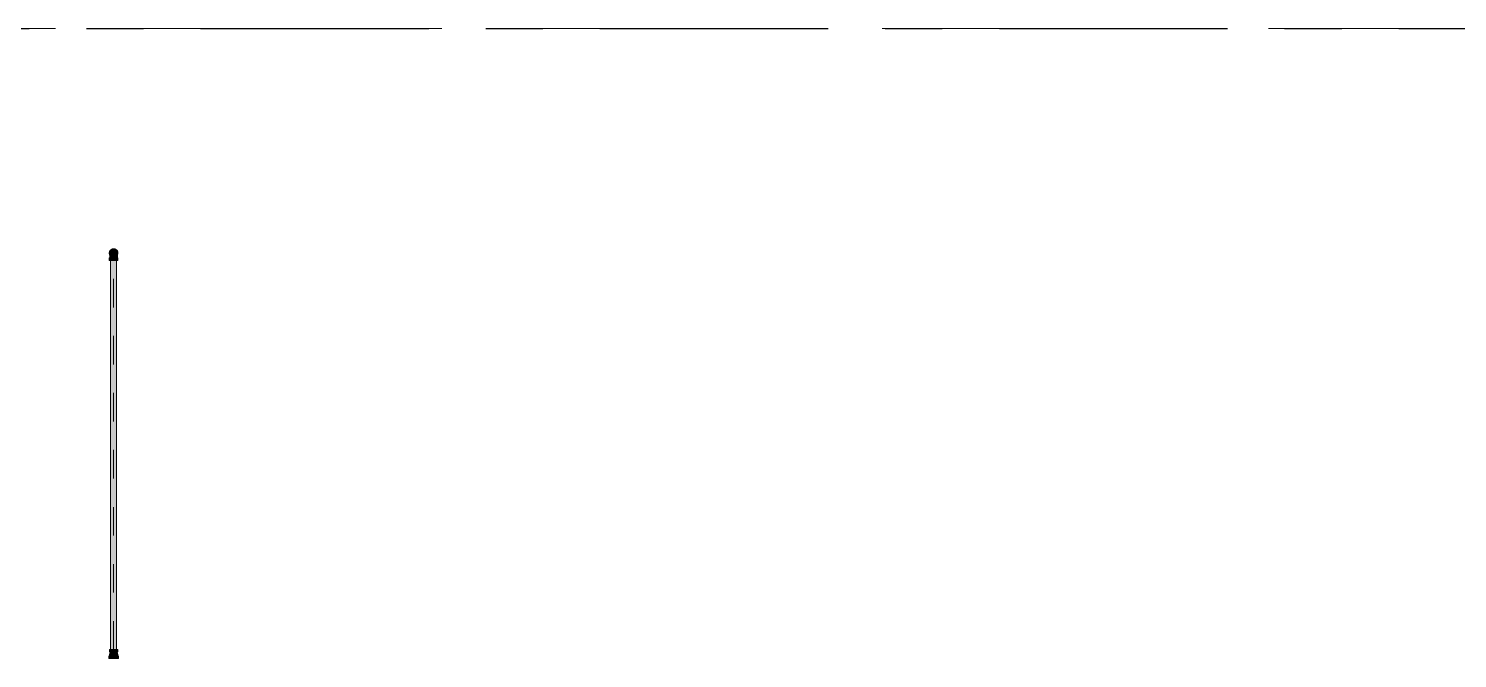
# Model space of a CAD drawing. Header units: millimetres. Extents: x -4000 to 187956, y -58990 to 162485.
# Drawn here: x 13777 to 21727, y 31944 to 35450 of the extents above; entities that cross this region are included whole.
import ezdxf

# ---------------------------------------------------------------- set-up
doc = ezdxf.new("R2010")
doc.units = ezdxf.units.MM
for name, pattern in [('Dash 1_16_', [317.5, 158.75, -158.75]), ('Grid Line', [2222.5, 1270, -317.5, 317.5, -317.5]), ('Grid Line 12_5mm', [2150, 1250, -300, 300, -300])]:
    doc.linetypes.add(name, pattern=pattern)
for name, color, linetype, lineweight in [('F-SPRN', 3, 'Continuous', 9), ('P-PIPE', 3, 'Continuous', 9), ('P-PIPE-CNTR', 3, 'Continuous', 9), ('S-GRID', 1, 'Continuous', 30)]:
    doc.layers.add(name, color=color, linetype=linetype, lineweight=lineweight)

# ---------------------------------------------------------------- blocks, each defined once
blk = doc.blocks.new('CMF2_NHAXUONG_A_rvt-1-FFS - TANG 1')
at = {"layer": 'S-GRID', "linetype": 'Grid Line 12_5mm', "lineweight": 9}
blk.add_line((-824.3, 35450), (183641.1, 35450), dxfattribs=at)
blk = doc.blocks.new('Sprinkler_Up - DN20-V37-FFS - TANG 1')
at = {"layer": 'F-SPRN', "transparency": 33554534}
for points in [[(-13.5, 0), (-3.9, 0.7), (-1.7, 2.9), (-1.2, 3.5), (-0.6, 4), (0.6, 4), (1.2, 3.5), (1.7, 2.9), (4.6, 0), (22.2, 0), (18, 13.1), (6.9, 21.2), (-6.9, 21.2), (-18, 13.1), (-22.2, 0)], [(6.9, -21.2), (18, -13.1), (22.2, 0), (3.9, -0.7), (1.7, -2.9), (1.2, -3.5), (0.6, -4), (-0.6, -4), (-1.2, -3.5), (-1.7, -2.9), (-4.6, 0), (-22.2, 0), (-17.8, -13.2), (-6.9, -21.2), (3.4, -21.2)], [(0, -16.7), (4.3, -16.1), (11.8, -11.8), (16.1, -4.3), (16.1, 4.3), (11.8, 11.8), (8.3, 14.4), (0, 16.7), (-4.3, 16.1), (-11.8, 11.8), (-16.1, 4.3), (-16.1, -4.3), (-9.9, -13.2), (-8.3, -14.4)], [(0, -15.6), (7.8, -13.5), (13.5, -7.8), (15.1, -4), (15.1, 4), (13.5, 7.8), (7.8, 13.5), (0, 15.6), (-7.8, 13.5), (-11, 11), (-15.1, 4), (-15.1, -4), (-11, -11), (-7.8, -13.5)], [(-10.9, -5.5), (-10.9, 5.4), (-14.5, 5.4), (-14.5, -5.5)], [(-7.7, -5.5), (-7.7, 5.4), (-10.9, 5.4), (-10.9, -5.5)], [(0, -5.5), (0, 5.4), (-7.7, 5.4), (-7.7, -5.5)], [(0, 0), (5.7, 0), (2.9, 4.9), (-2.9, 4.9), (-5.7, 0)], [(2.9, -4.9), (5.7, 0), (-5.7, 0), (-2.9, -4.9)], [(-4.6, 0), (4.6, 0), (0, 4.6)], [(0, -4.6), (4.6, 0), (-4.6, 0)], [(0, -2.6), (1.3, 0), (-1.8, 0)], [(-1.3, 0), (1.8, 0), (0, 2.6)], [(7.7, -5.5), (7.7, 5.4), (0, 5.4), (0, -5.5)], [(10.9, -5.5), (10.9, 5.4), (7.7, 5.4), (7.7, -5.5)], [(14.5, -5.5), (14.5, 5.4), (10.9, 5.4), (10.9, -5.5)]]:
    blk.add_hatch(color=1, dxfattribs=at).paths.add_polyline_path(points)
at = {"layer": 'F-SPRN', "color": 1}
for p, q in [((-11.5, 5.4), (-14.5, 5.4)), ((-14.5, 5.4), (-11.3, 5.4)), ((-14.5, 5.4), (-14.5, 3.7)), ((-14.5, 3.3), (-14.5, 0)), ((-11.5, 5.4), (-11.5, 4)), ((-10.9, 1.9), (-10.9, 3.6)), ((-10.8, 5.4), (-8, 5.4)), ((-8.1, 5.4), (-10.8, 5.4)), ((-8.1, 5.4), (-8.1, 2.8)), ((-8.1, 2.5), (-8.1, 0.7)), ((-7.7, 4.8), (-7.7, 2.7)), ((-7.7, 4.8), (-7.7, 2.7)), ((-7.7, 2.1), (-7.7, 0.5)), ((-7.7, 2.1), (-7.7, 0.5)), ((-6.7, 5.4), (-4.7, 5.4)), ((-5.8, 3.8), (-5.8, 2.2)), ((-2.1, 0), (-2.1, 0)), ((-2.1, 0), (-2.1, -0.1)), ((-0.5, 2), (-0.6, 2)), ((-0.6, 2), (-0.6, 2)), ((0, 2.1), (-0.1, 2.1)), ((2.1, 0), (2.1, 0.1)), ((2.1, 0), (2.1, 0)), ((4.7, 5.4), (6.5, 5.4)), ((7.7, 5.4), (10.8, 5.4)), ((7.7, 5.2), (7.7, 2.7)), ((7.7, 5.2), (7.7, 2.7)), ((7.7, 2.3), (7.7, 0.5)), ((7.7, 2.3), (7.7, 0.5)), ((10.8, 5.4), (8.1, 5.4)), ((8.1, 5.4), (8.1, 2.8)), ((8.1, 2.5), (8.1, 0.4)), ((10.9, 5.4), (14.5, 5.4)), ((10.9, 3.6), (10.9, 0.2)), ((14.5, 5.4), (11.5, 5.4)), ((11.5, 5.4), (11.5, 4)), ((11.5, 3), (11.5, 0.2)), ((14.5, 5.4), (14.5, -5.5)), ((-14.5, -1.3), (-14.5, -3.7)), ((-11.1, -5.5), (-14.5, -5.5)), ((-14.5, -5.5), (-11.5, -5.5)), ((-10.9, -2.6), (-10.9, -1.3)), ((-10.8, -5.5), (-8.1, -5.5)), ((-7.8, -5.5), (-10.8, -5.5)), ((-8.1, -4.2), (-8.1, -5.5)), ((-7.7, -2.7), (-7.7, -4)), ((-7.7, -2.7), (-7.7, -4)), ((-7, -5.5), (-5.8, -5.5)), ((-4.8, -5.5), (-7, -5.5)), ((-5.8, -2.3), (-5.8, -3.8)), ((0, -2.1), (0.1, -2.1)), ((7, -5.5), (4.8, -5.5)), ((5.8, -2.2), (5.8, -3.8)), ((5.8, -5.5), (7, -5.5)), ((7.7, -0.5), (7.7, -2.3)), ((7.7, -0.5), (7.7, -2.3)), ((7.7, -2.7), (7.7, -5.4)), ((7.7, -2.7), (7.7, -5.4)), ((10.8, -5.5), (7.7, -5.5)), ((8.1, -0.4), (8.1, -2.5)), ((8.1, -2.8), (8.1, -5.5)), ((8.1, -5.5), (10.8, -5.5)), ((10.9, -0.2), (10.9, -3.6)), ((14.5, -5.5), (10.9, -5.5)), ((11.5, -0.2), (11.5, -3)), ((11.5, -4), (11.5, -5.5)), ((11.5, -5.5), (14.5, -5.5))]:
    blk.add_line(p, q, dxfattribs=at)
at = {"layer": 'F-SPRN', "color": 1, "flags": 128}
for points in [[(-0.6, 2), (-0.7, 2), (-0.8, 1.9), (-0.9, 1.9), (-0.9, 1.9), (-1, 1.8), (-1.1, 1.8), (-1.2, 1.7), (-1.2, 1.7), (-1.3, 1.6), (-1.4, 1.6), (-1.4, 1.5), (-1.5, 1.5), (-1.5, 1.4), (-1.6, 1.3), (-1.6, 1.3), (-1.7, 1.2), (-1.7, 1.1), (-1.8, 1.1), (-1.8, 1), (-1.9, 0.9), (-1.9, 0.8), (-1.9, 0.8), (-2, 0.7), (-2, 0.6), (-2, 0.5), (-2, 0.5), (-2, 0.4), (-2.1, 0.3), (-2.1, 0.2), (-2.1, 0.1), (-2.1, 0)], [(-0.1, 2.1), (-0.1, 2.1), (-0.2, 2.1), (-0.3, 2.1), (-0.4, 2), (-0.5, 2)], [(2.1, 0.1), (2.1, 0.2), (2.1, 0.2), (2.1, 0.3), (2, 0.4), (2, 0.5), (2, 0.6), (2, 0.7), (1.9, 0.7), (1.9, 0.8), (1.9, 0.9), (1.8, 1), (1.8, 1), (1.8, 1.1), (1.7, 1.2), (1.7, 1.2), (1.6, 1.3), (1.6, 1.4), (1.5, 1.4), (1.4, 1.5), (1.4, 1.5), (1.3, 1.6), (1.3, 1.7), (1.2, 1.7), (1.1, 1.7), (1.1, 1.8), (1, 1.8), (0.9, 1.9), (0.8, 1.9), (0.8, 1.9), (0.7, 2), (0.6, 2), (0.5, 2), (0.4, 2), (0.4, 2), (0.3, 2.1), (0.2, 2.1), (0.1, 2.1), (0, 2.1)], [(-2.1, -0.1), (-2.1, -0.2), (-2.1, -0.2), (-2.1, -0.3)], [(-2.1, -0.3), (-2, -0.4), (-2, -0.5), (-2, -0.6), (-2, -0.7), (-1.9, -0.7), (-1.9, -0.8), (-1.9, -0.9), (-1.8, -1), (-1.8, -1), (-1.8, -1.1), (-1.7, -1.2), (-1.7, -1.2), (-1.6, -1.3), (-1.6, -1.4), (-1.5, -1.4), (-1.4, -1.5), (-1.4, -1.5), (-1.3, -1.6), (-1.3, -1.7), (-1.2, -1.7), (-1.1, -1.7), (-1.1, -1.8), (-1, -1.8), (-0.9, -1.9), (-0.8, -1.9), (-0.8, -1.9), (-0.7, -2), (-0.6, -2), (-0.5, -2), (-0.4, -2), (-0.4, -2), (-0.3, -2.1), (-0.2, -2.1), (-0.1, -2.1), (0, -2.1)], [(0.1, -2.1), (0.1, -2.1), (0.2, -2.1), (0.3, -2.1), (0.4, -2), (0.5, -2), (0.6, -2), (0.6, -2), (0.7, -2), (0.8, -1.9), (0.9, -1.9), (0.9, -1.9), (1, -1.8), (1.1, -1.8), (1.2, -1.7), (1.2, -1.7), (1.3, -1.6), (1.4, -1.6), (1.4, -1.5), (1.5, -1.5), (1.5, -1.4), (1.6, -1.3), (1.6, -1.3), (1.7, -1.2), (1.7, -1.1), (1.8, -1.1), (1.8, -1), (1.9, -0.9), (1.9, -0.8), (1.9, -0.8), (2, -0.7), (2, -0.6), (2, -0.5), (2, -0.5), (2, -0.4), (2.1, -0.3), (2.1, -0.2), (2.1, -0.1), (2.1, 0)]]:
    blk.add_lwpolyline(points, dxfattribs=at)
at = {"layer": 'F-SPRN', "color": 1}
for radius, start, end in [(22.2, 360, 180), (21.9, 165.67731, 179.2615), (21.9, 144.76984, 164.81509), (21.9, 126.69417, 143.27011), (16.7, 167.68021, 180), (16.7, 167.68021, 180), (16.7, 155.38786, 164.96934), (16.7, 155.38786, 164.96934), (15.6, 166.42653, 180), (15.6, 166.42653, 180), (15.6, 150.94093, 165), (15.6, 159.61394, 165), (16.7, 136.72135, 149.93102), (16.7, 136.72135, 149.93102), (15.6, 150.94093, 156.38455), (15.6, 138.42141, 150), (15.6, 138.42141, 150), (21.9, 108.26214, 125.75069), (16.7, 121.41808, 130.57514), (16.7, 121.41808, 130.57514), (15.6, 120.52623, 133.2078), (15.6, 120.52623, 133.2078), (16.7, 106.59952, 120), (16.7, 106.59952, 120), (15.6, 114.43632, 119.98126), (15.6, 114.43632, 119.98126), (21.9, 99.348, 107.90102), (4.63, 155.78319, 180), (4.63, 155.78319, 180), (16.7, 96.41428, 105), (16.7, 96.41428, 105), (4.63, 109.01924, 138.27027), (4.63, 109.01924, 138.27027), (21.9, 90.14502, 98.85032), (15.6, 95.57619, 100.68426), (15.6, 95.57619, 100.68426), (2.56, 109.01924, 168.82781), (2.56, 109.01924, 168.82781), (2.04, 109.01924, 180), (16.7, 83.06841, 90), (16.7, 83.06841, 90), (4.63, 17.95923, 90), (4.63, 17.95923, 90), (3.81, 57.05771, 90), (2.56, 14.55988, 90), (2.56, 14.55988, 90), (2.04, 10.47029, 90), (21.9, 72.55828, 89.46239), (15.6, 75.57295, 80.58917), (15.6, 75.57295, 80.58917), (3.81, 16.16047, 43.83585), (15.6, 67.56142, 74.5481), (15.6, 67.56142, 74.5481), (16.7, 60, 75), (16.7, 60, 75), (15.6, 60.01874, 65.56368), (15.6, 60.01874, 65.56368), (21.9, 54.24931, 71.73786), (15.6, 46.7922, 60), (15.6, 46.7922, 60), (16.7, 49.42486, 58.58192), (16.7, 49.42486, 58.58192), (15.6, 30, 41.57859), (15.6, 30, 41.57859), (16.7, 30, 43.27865), (16.7, 30, 43.27865), (21.9, 36.72989, 53.30583), (15.6, 23.61545, 29.56463), (15.6, 15, 29.56463), (15.6, 15, 20.38606), (16.7, 15, 24.61214), (16.7, 15, 24.61214), (15.6, 360, 13.66176), (15.6, 0, 13.66176), (16.7, 360, 12.31979), (16.7, 0, 12.31979), (21.9, 15.18491, 35.23016), (21.9, 0.7385, 14.32269), (22.2, 180, 360), (21.9, 180.7385, 194.32269), (21.9, 195.18491, 215.23016), (21.9, 216, 217.59041), (21.9, 217.59041, 233.30583), (16.7, 180, 192.31979), (16.7, 180, 192.31979), (16.7, 195.03066, 204.61214), (16.7, 195.03066, 204.61214), (15.6, 181.90822, 193.66176), (15.6, 181.90822, 193.66176), (15.6, 197.33389, 209.56463), (15.6, 197.33389, 209.56463), (16.7, 210.06898, 223.27865), (16.7, 210.06898, 223.27865), (15.6, 212.54719, 221.57859), (15.6, 212.54719, 221.57859), (21.9, 234.24931, 251.73786), (16.7, 233.14886, 238.58192), (16.7, 233.14886, 238.58192), (16.7, 240, 255), (16.7, 240, 255), (15.6, 238.26422, 240), (15.6, 238.26422, 240), (15.6, 240.01874, 254.5481), (15.6, 240.01874, 254.5481), (21.9, 252.55828, 269.46239), (4.63, 197.95923, 0), (4.63, 197.95923, 270), (15.6, 255, 267.63996), (15.6, 255, 267.63996), (3.81, 196.16047, 360), (2.56, 191.16773, 0), (2.56, 191.16773, 360), (2.04, 190.47029, 0), (16.7, 263.06841, 270), (16.7, 263.06841, 270), (4.63, 270, 360), (21.9, 270.14502, 278.85032), (15.6, 275.57619, 280.68426), (15.6, 275.57619, 280.68426), (16.7, 276.41428, 285), (16.7, 276.41428, 285), (21.9, 279.348, 287.90102), (16.7, 286.59952, 300), (16.7, 286.59952, 300), (15.6, 294.43632, 299.98126), (15.6, 294.43632, 299.98126), (21.9, 288.26214, 305.75069), (15.6, 300, 301.73578), (15.6, 300, 301.73578), (16.7, 301.41808, 306.85114), (16.7, 301.41808, 306.85114), (15.6, 306.20499, 313.2078), (15.6, 306.20499, 313.2078), (15.6, 318.42141, 330), (15.6, 318.42141, 330), (16.7, 316.72135, 330), (16.7, 316.72135, 330), (21.9, 306.69417, 322.40959), (15.6, 330.43537, 345), (15.6, 330.43537, 336.38455), (15.6, 339.61394, 345), (15.6, 346.33824, 360), (15.6, 346.33824, 360), (16.7, 335.38786, 345), (16.7, 335.38786, 345), (16.7, 347.68021, 360), (16.7, 347.68021, 360), (21.9, 322.40959, 324), (21.9, 324.76984, 344.81509), (21.9, 345.67731, 359.2615)]:
    blk.add_arc((0, 0), radius, start, end, dxfattribs=at)
blk = doc.blocks.new('Steel_Elbow_Threaded_HoaPhat - Standard-V38-FFS - TANG 1')
at = {"layer": 'P-PIPE', "lineweight": 13, "transparency": 33554534}
for points in [[(14250, 34176.1), (14256.2, 34176.9), (14262.1, 34179.3), (14267.1, 34183.2), (14270.9, 34188.2), (14273.3, 34194), (14274.1, 34200.2), (14273.3, 34206.5), (14270.9, 34212.3), (14267.1, 34217.3), (14262.1, 34221.1), (14256.2, 34223.5), (14250, 34224.3), (14243.8, 34223.5), (14237.9, 34221.1), (14233, 34217.3), (14229.1, 34212.3), (14226.7, 34206.5), (14225.9, 34200.2), (14226.7, 34194), (14230, 34187), (14233, 34183.2), (14237.9, 34179.3), (14243.8, 34176.9)], [(14233, 34159.7), (14250, 34159.7), (14250, 34174.8), (14225.9, 34174.8), (14226.7, 34159.7), (14229.1, 34159.7)], [(14274.1, 34159.7), (14273.3, 34174.8), (14250, 34174.8), (14250, 34159.7), (14273.3, 34159.7)]]:
    blk.add_hatch(color=1, dxfattribs=at).paths.add_polyline_path(points)
h = blk.add_hatch(color=1, dxfattribs=at)
h.paths.add_polyline_path([(14233.1, 34185), (14231.1, 34187), (14231.4, 34185.7)])
h.paths.add_polyline_path([(14250, 34174.8), (14250, 34179.1), (14242.8, 34180.4), (14244.1, 34178.4), (14236.6, 34183.2), (14232.7, 34187), (14233.8, 34182.1), (14230.9, 34187), (14229.1, 34191.7), (14229.4, 34183.1), (14230.5, 34183.5), (14230.6, 34179.4), (14229.3, 34179.1), (14230.4, 34174.8), (14242.8, 34174.8)])
h = blk.add_hatch(color=1, dxfattribs=at)
h.paths.add_polyline_path([(14257.2, 34180.4), (14259.7, 34180.3), (14255.9, 34178.4)])
h.paths.add_polyline_path([(14250, 34174.8), (14268.3, 34174.8), (14269.7, 34178.6), (14269.9, 34187), (14270.2, 34190.2), (14268.8, 34189.6), (14262.8, 34182.7), (14257.2, 34180.4), (14250, 34179.1), (14250, 34177.8)])
h.paths.add_polyline_path([(14265.7, 34183.6), (14266.1, 34185.8), (14268.2, 34186.5)])
at = {"layer": 'P-PIPE', "color": 20, "lineweight": 13}
for p, q in [((14228.9, 34200.2), (14228.9, 34200.2)), ((14228.9, 34195.6), (14228.9, 34196.2)), ((14228.9, 34195), (14228.9, 34195.6)), ((14228.9, 34193), (14228.9, 34193.7)), ((14228.9, 34192.3), (14228.9, 34193)), ((14228.9, 34191.6), (14228.9, 34192.3)), ((14228.9, 34190.8), (14228.9, 34191.6)), ((14228.9, 34190), (14228.9, 34190.8)), ((14228.9, 34189.2), (14228.9, 34190)), ((14228.9, 34188.3), (14228.9, 34189.2)), ((14229, 34202.8), (14229.1, 34203.6)), ((14229.5, 34205.3), (14229.7, 34206.1)), ((14233, 34212.9), (14233.6, 34213.5)), ((14234.7, 34214.8), (14235.3, 34215.4)), ((14236.5, 34216.5), (14237.2, 34217.1)), ((14237.2, 34217.1), (14237.9, 34217.6)), ((14239.3, 34218.5), (14240, 34218.9)), ((14241.6, 34219.6), (14242.3, 34219.9)), ((14242.3, 34219.9), (14243.1, 34220.2)), ((14249.8, 34221.4), (14250, 34221.4)), ((14252.5, 34221.2), (14253.4, 34221.1)), ((14261.2, 34218.1), (14261.9, 34217.7)), ((14264.6, 34215.6), (14265.2, 34215)), ((14266.3, 34213.7), (14266.8, 34213)), ((14266.8, 34213), (14267.3, 34212.4)), ((14267.3, 34212.4), (14267.8, 34211.7)), ((14267.8, 34211.7), (14268.2, 34210.9)), ((14268.2, 34210.9), (14268.7, 34210.2)), ((14268.7, 34210.2), (14269, 34209.4)), ((14269, 34209.4), (14269.4, 34208.7)), ((14270.3, 34206.3), (14270.5, 34205.5)), ((14270.8, 34203.8), (14271, 34203)), ((14271.1, 34201.3), (14271.2, 34200.5)), ((14271.2, 34200.5), (14271.2, 34200.2)), ((14271.2, 34200.2), (14271.2, 34200.2)), ((14271.2, 34196.3), (14271.2, 34195.8)), ((14271.2, 34195.8), (14271.2, 34195.2)), ((14271.2, 34195.2), (14271.2, 34194.6)), ((14271.2, 34194.6), (14271.2, 34193.9)), ((14271.2, 34193.9), (14271.2, 34193.2)), ((14271.2, 34193.2), (14271.2, 34192.5)), ((14271.2, 34192.5), (14271.2, 34191.8)), ((14271.2, 34191.8), (14271.2, 34191)), ((14271.2, 34191), (14271.2, 34190.2)), ((14271.2, 34190.2), (14271.2, 34189.4)), ((14271.2, 34189.4), (14271.2, 34188.5)), ((14225.9, 34174.8), (14225.9, 34159.7)), ((14226.7, 34174.8), (14225.9, 34174.8)), ((14250, 34174.8), (14225.9, 34174.8)), ((14225.9, 34159.7), (14229.1, 34159.7)), ((14225.9, 34159.7), (14250, 34159.7)), ((14229.1, 34174.8), (14226.7, 34174.8)), ((14228.9, 34174.8), (14229.2, 34174.8)), ((14228.9, 34174.8), (14229.2, 34174.8)), ((14230.3, 34174.8), (14229.1, 34174.8)), ((14229.1, 34159.7), (14233, 34159.7)), ((14229.2, 34174.8), (14231.7, 34174.8)), ((14229.2, 34174.8), (14230.1, 34174.8)), ((14230.1, 34174.8), (14231.7, 34174.8)), ((14233, 34174.8), (14230.3, 34174.8)), ((14231.7, 34174.8), (14232.8, 34174.8)), ((14231.7, 34174.8), (14236.4, 34174.8)), ((14233.8, 34174.8), (14236.4, 34174.8)), ((14233.8, 34159.7), (14237.9, 34159.7)), ((14242.7, 34174.8), (14234, 34174.8)), ((14236.4, 34174.8), (14242.8, 34174.8)), ((14236.4, 34174.8), (14242.8, 34174.8)), ((14238.2, 34159.7), (14250, 34159.7)), ((14243.7, 34174.8), (14250, 34174.8)), ((14243.7, 34174.8), (14250, 34174.8)), ((14250, 34174.8), (14243.8, 34174.8)), ((14256.2, 34174.8), (14250, 34174.8)), ((14274.1, 34174.8), (14250, 34174.8)), ((14250, 34174.8), (14256.3, 34174.8)), ((14250, 34174.8), (14256.3, 34174.8)), ((14250, 34159.7), (14261.8, 34159.7)), ((14250, 34159.7), (14274.1, 34159.7)), ((14257.2, 34174.8), (14263.6, 34174.8)), ((14257.2, 34174.8), (14263.6, 34174.8)), ((14266, 34174.8), (14257.3, 34174.8)), ((14262.1, 34159.7), (14266.2, 34159.7)), ((14263.6, 34174.8), (14266.2, 34174.8)), ((14263.6, 34174.8), (14268.3, 34174.8)), ((14268.5, 34174.8), (14267.1, 34174.8)), ((14267.1, 34159.7), (14270.9, 34159.7)), ((14267.2, 34174.8), (14268.3, 34174.8)), ((14268.3, 34174.8), (14270.8, 34174.8)), ((14268.3, 34174.8), (14270.8, 34174.8)), ((14270.9, 34174.8), (14268.5, 34174.8)), ((14270.8, 34174.8), (14271.2, 34174.8)), ((14270.8, 34174.8), (14271.2, 34174.8)), ((14273.3, 34174.8), (14270.9, 34174.8)), ((14270.9, 34159.7), (14274.1, 34159.7)), ((14274.1, 34174.8), (14273.3, 34174.8)), ((14274.1, 34159.7), (14274.1, 34174.8))]:
    blk.add_line(p, q, dxfattribs=at)
at = {"layer": 'P-PIPE', "color": 20, "lineweight": 13, "flags": 128}
for points in [[(14228.9, 34200.2), (14228.9, 34201.1), (14228.9, 34201.9), (14229, 34202.8)], [(14228.9, 34199.9), (14228.9, 34200), (14228.9, 34200.1), (14228.9, 34200.2)], [(14228.9, 34199.4), (14228.9, 34199.7), (14228.9, 34199.9)], [(14228.9, 34198.5), (14228.9, 34198.9), (14228.9, 34199.2), (14228.9, 34199.4)], [(14228.9, 34197.7), (14228.9, 34198.1), (14228.9, 34198.5)], [(14228.9, 34196.2), (14228.9, 34196.7), (14228.9, 34197.2), (14228.9, 34197.7)], [(14228.9, 34193.7), (14228.9, 34194.4), (14228.9, 34195)], [(14228.9, 34174.8), (14228.9, 34175.8), (14228.9, 34176.8), (14228.9, 34177.8), (14228.9, 34178.9), (14228.9, 34179.9), (14228.9, 34180.8), (14228.9, 34181.8), (14228.9, 34182.8), (14228.9, 34183.8), (14228.9, 34184.7), (14228.9, 34185.6), (14228.9, 34186.5), (14228.9, 34187.4), (14228.9, 34188.3)], [(14229.1, 34203.6), (14229.3, 34204.4), (14229.5, 34205.3)], [(14229.7, 34206.1), (14229.9, 34206.9), (14230.2, 34207.7), (14230.5, 34208.5), (14230.9, 34209.2), (14231.2, 34210)], [(14231.2, 34210), (14231.6, 34210.7), (14232.1, 34211.5)], [(14232.1, 34211.5), (14232.5, 34212.2), (14233, 34212.9)], [(14233.6, 34213.5), (14234.1, 34214.2), (14234.7, 34214.8)], [(14235.3, 34215.4), (14235.9, 34216), (14236.5, 34216.5)], [(14237.9, 34217.6), (14238.6, 34218), (14239.3, 34218.5)], [(14240, 34218.9), (14240.8, 34219.3), (14241.6, 34219.6)], [(14243.1, 34220.2), (14243.9, 34220.5), (14244.8, 34220.7)], [(14244.8, 34220.7), (14245.6, 34220.9), (14246.4, 34221.1)], [(14246.4, 34221.1), (14247.2, 34221.2), (14248.1, 34221.3)], [(14248.1, 34221.3), (14248.9, 34221.4), (14249.8, 34221.4)], [(14250, 34221.4), (14250.8, 34221.4), (14251.7, 34221.3), (14252.5, 34221.2)], [(14253.4, 34221.1), (14254.2, 34221), (14255, 34220.8)], [(14255, 34220.8), (14255.8, 34220.6), (14256.7, 34220.3)], [(14256.7, 34220.3), (14257.5, 34220), (14258.2, 34219.7), (14259, 34219.4), (14259.8, 34219)], [(14259.8, 34219), (14260.5, 34218.6), (14261.2, 34218.1)], [(14261.9, 34217.7), (14262.6, 34217.2), (14263.3, 34216.7)], [(14263.3, 34216.7), (14263.9, 34216.1), (14264.6, 34215.6)], [(14265.2, 34215), (14265.8, 34214.3), (14266.3, 34213.7)], [(14269.4, 34208.7), (14269.7, 34207.9), (14270, 34207.1), (14270.3, 34206.3)], [(14270.5, 34205.5), (14270.7, 34204.7), (14270.8, 34203.8)], [(14271, 34203), (14271.1, 34202.1), (14271.1, 34201.3)], [(14271.2, 34200.2), (14271.2, 34200.1), (14271.2, 34200), (14271.2, 34199.9), (14271.2, 34199.7)], [(14271.2, 34199.7), (14271.2, 34199.5), (14271.2, 34199.2)], [(14271.2, 34199.2), (14271.2, 34198.9), (14271.2, 34198.6), (14271.2, 34198.2)], [(14271.2, 34198.2), (14271.2, 34197.8), (14271.2, 34197.4)], [(14271.2, 34197.4), (14271.2, 34196.9), (14271.2, 34196.3)], [(14271.2, 34188.5), (14271.2, 34187.7), (14271.2, 34186.8), (14271.2, 34185.9), (14271.2, 34185), (14271.2, 34184), (14271.2, 34183.1), (14271.2, 34182.1), (14271.2, 34181.1), (14271.2, 34180.1), (14271.2, 34179.1), (14271.2, 34178.1), (14271.2, 34177.1), (14271.2, 34176.1), (14271.2, 34175.1), (14271.2, 34174.8)]]:
    blk.add_lwpolyline(points, dxfattribs=at)
at = {"layer": 'P-PIPE', "color": 20, "lineweight": 13}
for radius, start, end in [(24.1, 90, 270), (24.1, 105, 225), (21.1, 172.23278, 178.02891), (21.1, 181.95619, 187.27963), (21.1, 165.73427, 170), (21.1, 154.62524, 164.95445), (21.1, 195.03354, 203.64222), (21.1, 205.36777, 209.99244), (21.1, 150.00262, 154.19657), (21.1, 213.74081, 218.41464), (21.1, 130, 141.5729), (21.1, 112.93141, 123.69813), (24.1, 90, 105), (21.1, 99.93028, 104.96299), (21.1, 91.10407, 98.96127), (24.1, 75, 90), (24.1, 270, 90), (21.1, 75.03701, 90), (24.1, 60, 75), (21.1, 54.21981, 67.67648), (24.1, 30, 60), (21.1, 38.4271, 50), (21.1, 321.58536, 326.25919), (24.1, 315, 330), (21.1, 25.37476, 29.99738), (21.1, 330.00756, 334.63223), (21.1, 15.04555, 24.73515), (21.1, 336.35778, 344.96646), (21.1, 10, 14.26573), (21.1, 345.7465, 350), (24.1, 15, 30), (24.1, 330, 345), (21.1, 1.97109, 7.76722), (21.1, 352.72037, 358.04381), (24.1, 0, 15), (24.1, 345, 0), (24.1, 225, 240), (21.1, 219.41157, 230), (21.1, 234.19764, 239.9895), (24.1, 240, 255), (21.1, 240.79881, 247.06229), (24.1, 255, 270), (21.1, 255.03433, 270), (21.1, 270, 275.26621), (24.1, 270, 285), (21.1, 279.94635, 284.96567), (24.1, 285, 300), (21.1, 292.32955, 305.80236), (24.1, 300, 315), (21.1, 310, 320.58843)]:
    blk.add_arc((14250, 34200.2), radius, start, end, dxfattribs=at)
blk = doc.blocks.new('Steel_Transition_Threaded_HoaPhat - Standard-V40-FFS - TANG 1')
at = {"layer": 'P-PIPE', "lineweight": 13, "transparency": 33554534}
h = blk.add_hatch(color=1, dxfattribs=at)
h.paths.add_polyline_path([(14250, 34177.7), (14255.8, 34178.5), (14261.3, 34180.7), (14268, 34187), (14269.5, 34189), (14271.7, 34194.4), (14272.5, 34200.2), (14271.7, 34206.1), (14269.5, 34211.5), (14265.9, 34216.1), (14261.3, 34219.7), (14255.8, 34222), (14250, 34222.7), (14244.2, 34222), (14238.8, 34219.7), (14234.1, 34216.1), (14230.5, 34211.5), (14228.3, 34206.1), (14227.5, 34200.2), (14228.3, 34194.4), (14232, 34187), (14234.1, 34184.3), (14238.8, 34180.7), (14244.2, 34178.5)])
h.paths.add_polyline_path([(14250, 34180.1), (14244.8, 34180.8), (14240, 34182.8), (14235, 34187), (14232.6, 34190.2), (14230.6, 34195), (14229.9, 34200.2), (14230.6, 34205.4), (14232.6, 34210.3), (14235.8, 34214.4), (14240, 34217.6), (14244.8, 34219.6), (14250, 34220.3), (14255.2, 34219.6), (14260.1, 34217.6), (14264.2, 34214.4), (14267.4, 34210.3), (14269.4, 34205.4), (14270.1, 34200.2), (14269.4, 34195), (14265, 34187), (14264.2, 34186), (14260.1, 34182.8), (14255.2, 34180.8)])
for points in [[(14250, 34180.1), (14250, 34183.8), (14241.8, 34186), (14235.8, 34192), (14233.6, 34200.2), (14235.8, 34208.4), (14241.8, 34214.4), (14250, 34216.6), (14250, 34220.3), (14244.8, 34219.6), (14240, 34217.6), (14235.8, 34214.4), (14232.6, 34210.3), (14230.6, 34205.4), (14229.9, 34200.2), (14230.6, 34195), (14235, 34187), (14235.8, 34186), (14240, 34182.8), (14244.8, 34180.8)], [(14250, 34181.7), (14254.8, 34182.4), (14259.3, 34184.2), (14263.1, 34187.1), (14266, 34191), (14267.9, 34195.4), (14268.5, 34200.2), (14267.9, 34205), (14266, 34209.5), (14263.1, 34213.3), (14259.3, 34216.3), (14254.8, 34218.1), (14250, 34218.7), (14245.2, 34218.1), (14240.8, 34216.3), (14236.9, 34213.3), (14234, 34209.5), (14232.1, 34205), (14231.5, 34200.2), (14232.1, 34195.4), (14234, 34191), (14237.1, 34187), (14240.8, 34184.2), (14245.2, 34182.4)], [(14250, 34180.1), (14255.2, 34180.8), (14260.1, 34182.8), (14265, 34187), (14267.4, 34190.2), (14269.4, 34195), (14270.1, 34200.2), (14269.4, 34205.4), (14267.4, 34210.3), (14264.2, 34214.4), (14260.1, 34217.6), (14255.2, 34219.6), (14250, 34220.3), (14250, 34216.6), (14258.2, 34214.4), (14264.2, 34208.4), (14266.4, 34200.2), (14264.2, 34192), (14258.2, 34186), (14250, 34183.8)]]:
    blk.add_hatch(color=1, dxfattribs=at).paths.add_polyline_path(points)
at = {"layer": 'P-PIPE', "color": 20, "lineweight": 13}
for radius, start, end in [(22.5, 90, 270), (22.5, 165, 180), (22.5, 180, 195), (22.5, 120, 165), (22.5, 195, 210), (20.1, 166.04994, 193.95006), (22.5, 210, 225), (20.1, 150, 162.74488), (20.1, 197.25512, 210), (18.5, 166.59392, 193.40608), (18.5, 166.59392, 193.40608), (18.5, 157.6232, 165), (18.5, 157.6232, 165), (18.5, 195, 202.3768), (18.5, 195, 202.3768), (20.1, 135, 148.15532), (20.1, 211.84468, 220.13234), (16.4, 168.54674, 178.90628), (16.4, 184.83933, 191.45326), (18.5, 136.42974, 150), (18.5, 136.42974, 150), (18.5, 210, 223.57026), (18.5, 210, 223.57026), (16.4, 158.0319, 163.50595), (20.1, 128.8856, 135), (16.4, 143.54628, 150), (16.4, 210.66354, 216.45372), (18.5, 225, 225.73564), (18.5, 225, 225.73564), (18.5, 123.49758, 133.20406), (18.5, 123.49758, 133.20406), (20.1, 120, 125.00431), (22.5, 105, 120), (16.4, 121.07383, 128.0319), (20.1, 109.68592, 120), (18.5, 106.81896, 120), (18.5, 106.81896, 120), (16.4, 115.16067, 120), (16.4, 107.46566, 111.9681), (22.5, 90, 105), (20.1, 100.99748, 105), (18.5, 91.43525, 103.20464), (18.5, 91.43525, 103.20464), (16.4, 96.21321, 104.60424), (20.1, 90.52458, 98.50889), (22.5, 75, 90), (22.5, 270, 90), (18.5, 78.09865, 90), (18.5, 78.09865, 90), (20.1, 75.0607, 87.9279), (18.5, 60, 75), (18.5, 60, 75), (16.4, 66.9681, 72.9388), (20.1, 60, 75), (22.5, 60, 75), (16.4, 50.47333, 56.63885), (20.1, 54.99569, 60), (18.5, 46.79594, 56.50242), (18.5, 46.79594, 56.50242), (22.5, 30, 60), (20.1, 31.84468, 51.1144), (16.4, 30, 38.0319), (18.5, 314.26436, 315), (18.5, 314.26436, 315), (18.5, 30, 43.57026), (18.5, 30, 43.57026), (18.5, 316.42974, 330), (18.5, 316.42974, 330), (16.4, 338.0319, 342.86912), (20.1, 319.86766, 328.15532), (22.5, 315, 330), (16.4, 353.54628, 8.0319), (18.5, 15, 22.3768), (18.5, 15, 22.3768), (18.5, 337.6232, 345), (18.5, 337.6232, 345), (20.1, 17.25512, 30), (20.1, 330, 342.74488), (18.5, 346.59392, 13.40608), (18.5, 346.59392, 13.40608), (22.5, 15, 30), (22.5, 330, 15), (20.1, 0, 13.95006), (20.1, 346.04994, 0), (22.5, 225, 240), (20.1, 221.44287, 231.1144), (18.5, 226.79594, 236.50242), (18.5, 226.79594, 236.50242), (20.1, 234.99569, 255), (22.5, 240, 255), (18.5, 240, 255), (18.5, 240, 255), (16.4, 240, 246.59553), (22.5, 255, 270), (16.4, 250.36294, 255), (20.1, 255.0607, 267.9279), (18.5, 258.09865, 270), (18.5, 258.09865, 270), (16.4, 264.1652, 268.50595), (22.5, 270, 300), (20.1, 270.52458, 278.50889), (18.5, 271.43525, 283.20464), (18.5, 271.43525, 283.20464), (16.4, 276.21321, 283.90628), (20.1, 280.99748, 285), (16.4, 287.46566, 291.9681), (18.5, 286.81896, 300), (18.5, 286.81896, 300), (16.4, 293.40447, 300), (20.1, 289.68592, 305.00431), (18.5, 303.49758, 313.20406), (18.5, 303.49758, 313.20406), (22.5, 300, 315), (20.1, 308.8856, 318.55713)]:
    blk.add_arc((14250, 34200.2), radius, start, end, dxfattribs=at)

msp = doc.modelspace()

# ---------------------------------------------------------------- block references
at = {"lineweight": 5}
msp.add_blockref('CMF2_NHAXUONG_A_rvt-1-FFS - TANG 1', (0, 0), dxfattribs=at)

# ---------------------------------------------------------------- next in the draw order: hatches: boundary and pattern name
at = {"layer": 'P-PIPE', "transparency": 33554534}
for points in [[(14241.7, 34185.8), (14242.8, 34187.7), (14241.7, 34191.9), (14242.8, 34196.1), (14245.8, 34199.1), (14257.2, 34204.4), (14258.4, 34208.6), (14257.2, 34212.8), (14255.9, 34214.5), (14250, 34216.9), (14241.7, 34214.7), (14235.5, 34208.6), (14233.3, 34200.2), (14235.5, 34191.9), (14240, 34187)], [(14250, 34183.5), (14260, 34187), (14261.8, 34188.4), (14266.1, 34195.9), (14266.1, 34204.6), (14261.8, 34212), (14258.4, 34214.7), (14250, 34216.9), (14245.7, 34216.4), (14238.2, 34212), (14233.9, 34204.6), (14233.9, 34195.9), (14240, 34187), (14241.7, 34185.8)], [(14250, 31993.1), (14250, 34159.7), (14233.3, 34159.7), (14233.9, 31993.1), (14245.7, 31993.1)], [(14250, 31993.1), (14266.7, 31993.1), (14266.1, 34159.7), (14250, 34159.7), (14250, 32288.9)], [(14267.5, 31957.4), (14274.8, 31957.4), (14269.4, 31981.3), (14229.9, 31981.3), (14226.1, 31957.4), (14262.4, 31957.4)], [(14265.9, 31981.3), (14272.5, 31981.3), (14271.7, 31993.1), (14227.5, 31993.1), (14228.3, 31981.3), (14261.3, 31981.3)], [(14269.3, 31944.1), (14277.4, 31944.1), (14276.4, 31957.4), (14222.7, 31957.4), (14223.6, 31944.1), (14263.7, 31944.1)]]:
    msp.add_hatch(color=1, dxfattribs=at).paths.add_polyline_path(points)

# ---------------------------------------------------------------- next in the draw order: linework, layer by layer
at = {"layer": 'P-PIPE', "color": 20, "lineweight": 13}
for p, q in [((14233.3, 34159.7), (14233.3, 31993.1)), ((14237.9, 34159.7), (14233.3, 34159.7)), ((14261.8, 34159.7), (14238.2, 34159.7)), ((14266.7, 34159.7), (14262.1, 34159.7)), ((14266.7, 31993.1), (14266.7, 34159.7)), ((14229.9, 31981.3), (14225.2, 31957.4)), ((14227.5, 31993.1), (14227.5, 31981.3)), ((14228.3, 31993.1), (14227.5, 31993.1)), ((14272.5, 31993.1), (14227.5, 31993.1)), ((14227.5, 31981.3), (14272.5, 31981.3)), ((14227.5, 31981.3), (14228.3, 31981.3)), ((14233.2, 31993.1), (14228.3, 31993.1)), ((14228.3, 31981.3), (14229.8, 31981.3)), ((14230.6, 31981.3), (14244.2, 31981.3)), ((14233.3, 31993.1), (14233.9, 31993.1)), ((14234, 31993.1), (14238.2, 31993.1)), ((14238.1, 31993.1), (14234.1, 31993.1)), ((14238.7, 31993.1), (14261.3, 31993.1)), ((14261.3, 31993.1), (14238.8, 31993.1)), ((14244.8, 31981.3), (14255.2, 31981.3)), ((14255.8, 31981.3), (14269.4, 31981.3)), ((14261.8, 31993.1), (14266, 31993.1)), ((14265.9, 31993.1), (14261.9, 31993.1)), ((14266.1, 31993.1), (14266.7, 31993.1)), ((14269.5, 31993.1), (14266.8, 31993.1)), ((14272.5, 31993.1), (14269.5, 31993.1)), ((14274.8, 31957.4), (14270.1, 31981.3)), ((14270.2, 31981.3), (14271.7, 31981.3)), ((14271.7, 31981.3), (14272.5, 31981.3)), ((14272.5, 31981.3), (14272.5, 31993.1)), ((14222.7, 31957.4), (14222.7, 31944.1)), ((14225, 31957.4), (14222.7, 31957.4)), ((14277.4, 31957.4), (14222.7, 31957.4)), ((14222.7, 31944.1), (14277.4, 31944.1)), ((14222.7, 31944.1), (14228.7, 31944.1)), ((14242.9, 31957.4), (14226.3, 31957.4)), ((14231.7, 31944.1), (14268.4, 31944.1)), ((14256.4, 31957.4), (14243.6, 31957.4)), ((14273.7, 31957.4), (14257.1, 31957.4)), ((14271.3, 31944.1), (14276.4, 31944.1)), ((14276.4, 31957.4), (14275, 31957.4)), ((14277.4, 31957.4), (14276.4, 31957.4)), ((14276.4, 31944.1), (14277.4, 31944.1)), ((14277.4, 31944.1), (14277.4, 31957.4))]:
    msp.add_line(p, q, dxfattribs=at)
at = {"layer": 'P-PIPE', "color": 1}
for centre, radius, start, end in [((14250, 34200.2), 16.7, 170.11075, 177.20298), ((14250, 34200.2), 16.7, 182.79702, 189.88925), ((14250, 34200.2), 16.7, 190.21536, 195.24866), ((14250, 34200.2), 16.7, 157.579, 164.27217), ((14250, 34191.9), 8.35, 172.0327, 181.54073), ((14250, 34191.9), 8.35, 199.90038, 209.04129), ((14250, 34191.9), 8.35, 131.03659, 150), ((14250, 34191.9), 8.35, 115.68061, 125.5287), ((14250, 34191.9), 8.35, 100.68419, 114.03868), ((14250, 34191.9), 8.35, 90, 100.68419), ((14250, 34208.6), 8.35, 270, 280.68419), ((14250, 34208.6), 8.35, 69.00268, 79.23689), ((14250, 34208.6), 8.35, 316.31827, 330), ((14250, 34208.6), 8.35, 20.12852, 29.04129), ((14250, 34208.6), 8.35, 8.03848, 17.99182), ((14250, 34208.6), 8.35, 352.28242, 1.67175), ((14250, 34200.2), 16.7, 46.03173, 57.20298), ((14250, 34200.2), 16.7, 308.12737, 313.96827), ((14250, 34200.2), 16.7, 39.30923, 45.28459), ((14250, 34200.2), 16.7, 314.71541, 320.69077), ((14250, 34200.2), 16.7, 32.30315, 39.29548), ((14250, 34200.2), 16.7, 23.31397, 31.09738), ((14250, 34200.2), 16.7, 328.90262, 336.68603), ((14250, 34200.2), 16.7, 16.93755, 22.421), ((14250, 34200.2), 16.7, 337.26355, 343.06245), ((14250, 34200.2), 16.7, 4.30926, 9.88925), ((14250, 34191.9), 8.35, 226.69983, 237.8461), ((14250, 34191.9), 8.35, 249.00268, 259.23689), ((14250, 34200.2), 16.7, 264.66265, 273.52882)]:
    msp.add_arc(centre, radius, start, end, dxfattribs=at)
at = {"layer": 'P-PIPE-CNTR', "color": 1, "linetype": 'Dash 1_16_'}
for p, q in [((14225, 34200.2), (14227.5, 34200.2)), ((14227.8, 34200.2), (14231.5, 34200.2)), ((14231.5, 34200.2), (14233.3, 34200.2)), ((14236.9, 34200.2), (14240.4, 34200.2)), ((14240.4, 34200.2), (14242.3, 34200.2)), ((14245.4, 34200.2), (14247.6, 34200.2)), ((14248.7, 34200.2), (14250, 34200.2)), ((14250, 34222.7), (14250, 34225.2)), ((14250, 34221.4), (14250, 34222.7)), ((14250, 34218.7), (14250, 34220.3)), ((14250, 34213.7), (14250, 34215.3)), ((14250, 34210), (14250, 34212.7)), ((14250, 34205.6), (14250, 34209.2)), ((14250, 34202.8), (14250, 34204.4)), ((14250, 34200.2), (14250, 34202.3)), ((14250, 34198.2), (14250, 34200.2)), ((14250, 34200.2), (14251.3, 34200.2)), ((14250, 34196), (14250, 34197.7)), ((14250, 34191.2), (14250, 34194.7)), ((14250, 34188.3), (14250, 34190.5)), ((14251.8, 34200.2), (14254.6, 34200.2)), ((14255.7, 34200.2), (14263.5, 34200.2)), ((14266.4, 34200.2), (14268.5, 34200.2)), ((14268.5, 34200.2), (14272.2, 34200.2)), ((14272.5, 34200.2), (14275, 34200.2)), ((14250, 34185.1), (14250, 34186.6)), ((14250, 34182.4), (14250, 34183.6)), ((14250, 34180.1), (14250, 34181.7)), ((14250, 34177.7), (14250, 34179.1)), ((14250, 34175.2), (14250, 34177.7)), ((14250, 31993.1), (14250, 34159.7)), ((14250, 31993.1), (14250, 34159.7))]:
    msp.add_line(p, q, dxfattribs=at)
at = {"layer": 'P-PIPE-CNTR', "color": 20, "lineweight": 13}
for p, q in [((14250, 34199.6), (14250, 34200.2)), ((14250, 34197.8), (14250, 34199.3)), ((14250, 34191.5), (14250, 34196.1)), ((14250, 34188.9), (14250, 34190.9)), ((14250, 34185.9), (14250, 34187.4)), ((14250, 34183), (14250, 34184.3)), ((14250, 34180.7), (14250, 34182.4)), ((14250, 34178.2), (14250, 34179.5)), ((14250, 34176.3), (14250, 34178)), ((14250, 34174.8), (14250, 34176.3)), ((14250, 34159.7), (14250, 34174.8)), ((14250, 31944.1), (14250, 31993.1))]:
    msp.add_line(p, q, dxfattribs=at)
at = {"layer": 'S-GRID', "linetype": 'Grid Line'}
msp.add_line((-824.3, 35450), (183641.1, 35450), dxfattribs=at)

# ---------------------------------------------------------------- next in the draw order: block references
at = {"layer": 'F-SPRN', "color": 1}
msp.add_blockref('Sprinkler_Up - DN20-V37-FFS - TANG 1', (14250, 34200.2), dxfattribs=at)
at = {"layer": 'P-PIPE', "color": 20, "lineweight": 13}
for name in ['Steel_Elbow_Threaded_HoaPhat - Standard-V38-FFS - TANG 1', 'Steel_Transition_Threaded_HoaPhat - Standard-V40-FFS - TANG 1']:
    msp.add_blockref(name, (0, 0), dxfattribs=at)

doc.saveas('drawing.dxf')
